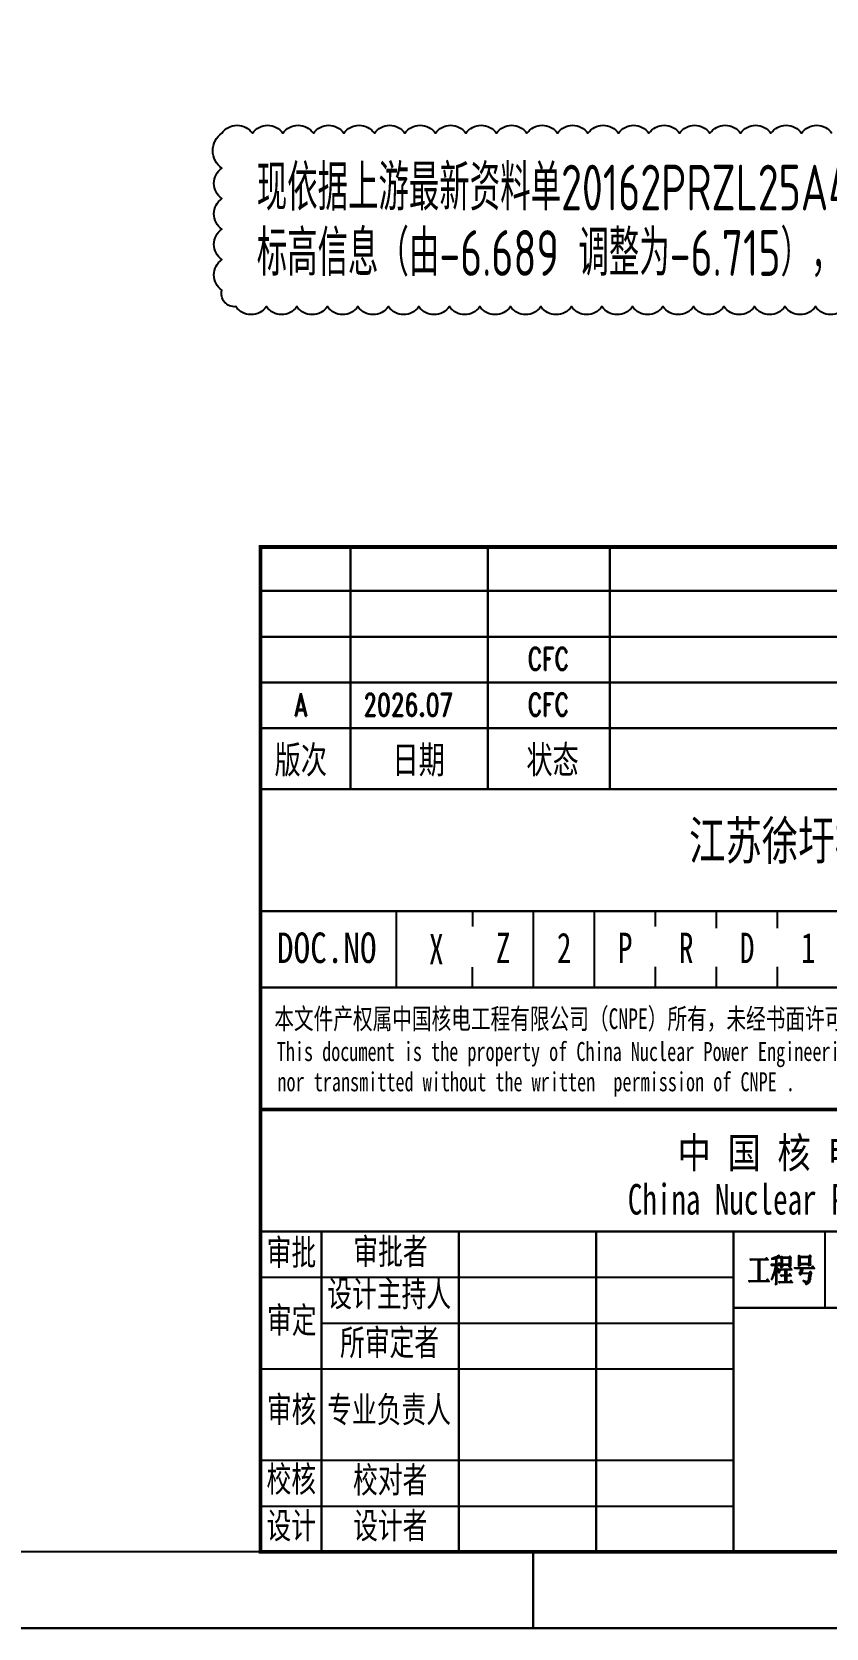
# Model space of a CAD drawing. Extents: x 214073 to 274589, y -287361 to -130190.
# Drawn here: x 262520 to 267726, y -235262 to -224797 of the extents above; entities that cross this region are included whole.
import ezdxf
from ezdxf.enums import TextEntityAlignment as Align

# ---------------------------------------------------------------- set-up
doc = ezdxf.new("R2010")
doc.units = 0
doc.header["$LTSCALE"] = 500
doc.header["$MEASUREMENT"] = 0
doc.layers.get('0').update_dxf_attribs({"linetype": 'CONTINUOUS'})
for name, color, linetype in [('1', 7, 'CONTINUOUS'), ('BORDER', 7, 'CONTINUOUS'), ('TEXT', 7, 'CONTINUOUS'), ('图框', 4, 'CONTINUOUS')]:
    doc.layers.add(name, color=color, linetype=linetype)
doc.layers.add('_TSZ_PLOT_MARK', color=1, linetype='CONTINUOUS', plot=False)
doc.styles.add('ACP1000普通样式', font='tssdeng.shx', dxfattribs={"width": 0.7, "bigfont": 'tssdchn.shx'})
doc.styles.add('romand', font='romand.shx', dxfattribs={"width": 0.7, "height": 200, "bigfont": 'OCHINESE.shx'})
doc.styles.add('ROMANDX', font='romand.shx', dxfattribs={"width": 0.7})
doc.styles.add('宋体', font='', dxfattribs={"width": 0.7})
doc.styles.get('宋体').set_extended_font_data('SimSun')

# ---------------------------------------------------------------- blocks, each defined once
blk = doc.blocks.new('图签')
at = {"layer": '1'}
h = blk.add_hatch(color=7, dxfattribs=at)
h.paths.add_polyline_path([(-114.56, 38.27), (-113.46, 38.27), (-113.67, 38.57), (-113.82, 38.36), (-115.81, 38.36), (-115.72, 38.23), (-115.6, 38.27), (-115.49, 38.27), (-114.73, 38.27), (-114.73, 35.54), (-115.98, 35.54), (-115.88, 35.41), (-115.77, 35.45), (-115.65, 35.46), (-113.31, 35.46), (-113.53, 35.77), (-113.69, 35.54), (-114.56, 35.54)])
h.paths.add_polyline_path([(-112.3, 36.78), (-112.31, 37.06), (-112.31, 37.19), (-112.21, 37.06), (-112.14, 36.91), (-112.09, 36.77), (-112.07, 36.72), (-112.01, 36.59), (-111.94, 36.63), (-111.93, 36.66), (-111.91, 36.81), (-111.95, 36.97), (-111.96, 36.97), (-112.03, 37.06), (-112.14, 37.15), (-112.27, 37.24), (-112.31, 37.26), (-112.31, 37.59), (-111.82, 37.59), (-112, 37.86), (-112.13, 37.68), (-112.31, 37.68), (-112.31, 38.51), (-112.14, 38.55), (-112.01, 38.58), (-111.91, 38.59), (-111.89, 38.59), (-112.04, 38.89), (-112.11, 38.82), (-112.21, 38.75), (-112.35, 38.67), (-112.42, 38.64), (-112.56, 38.58), (-112.68, 38.54), (-112.8, 38.5), (-112.91, 38.47), (-112.95, 38.46), (-112.95, 38.39), (-112.79, 38.42), (-112.65, 38.44), (-112.54, 38.46), (-112.46, 38.47), (-112.46, 37.68), (-113.04, 37.68), (-112.95, 37.54), (-112.84, 37.59), (-112.49, 37.59), (-112.51, 37.44), (-112.54, 37.28), (-112.58, 37.11), (-112.62, 36.93), (-112.67, 36.74), (-112.71, 36.59), (-112.76, 36.43), (-112.81, 36.28), (-112.87, 36.12), (-112.93, 35.96), (-113, 35.8), (-113.03, 35.74), (-113.01, 35.69), (-112.85, 35.95), (-112.78, 36.08), (-112.72, 36.23), (-112.65, 36.38), (-112.59, 36.54), (-112.54, 36.7), (-112.48, 36.88), (-112.46, 36.97), (-112.46, 36.74), (-112.46, 35.58), (-112.46, 35.42), (-112.46, 35.28), (-112.47, 35.15), (-112.47, 35.04), (-112.29, 35.16), (-112.29, 35.22), (-112.3, 35.31), (-112.3, 35.54), (-112.3, 35.69)])
h.paths.add_polyline_path([(-110.53, 38.46), (-110.43, 38.56), (-110.59, 38.79), (-110.7, 38.64), (-111.55, 38.64), (-111.73, 38.79), (-111.72, 38.62), (-111.72, 38.62), (-111.72, 38.44), (-111.71, 38.26), (-111.71, 37.88), (-111.72, 37.7), (-111.72, 37.53), (-111.72, 37.35), (-111.72, 37.29), (-111.56, 37.39), (-111.56, 37.59), (-110.69, 37.59), (-110.69, 37.37), (-110.52, 37.46), (-110.52, 37.56), (-110.53, 37.69), (-110.53, 37.86), (-110.53, 38.06)])
h.paths.add_polyline_path([(-111.56, 38.56), (-110.69, 38.56), (-110.69, 37.68), (-111.56, 37.68)], flags=16)
h.paths.add_polyline_path([(-111.06, 36.99), (-110.35, 36.99), (-110.53, 37.26), (-110.66, 37.07), (-111.88, 37.07), (-111.78, 36.94), (-111.68, 36.99), (-111.21, 36.99), (-111.21, 36.26), (-111.81, 36.26), (-111.71, 36.13), (-111.61, 36.17), (-111.21, 36.17), (-111.21, 35.39), (-112.05, 35.39), (-111.96, 35.26), (-111.84, 35.3), (-111.72, 35.31), (-110.26, 35.31), (-110.46, 35.59), (-110.61, 35.39), (-111.06, 35.39), (-111.06, 36.17), (-110.41, 36.17), (-110.59, 36.44), (-110.72, 36.26), (-111.06, 36.26)])
h.paths.add_polyline_path([(-107.92, 38.01), (-107.92, 38.57), (-107.83, 38.69), (-107.99, 38.89), (-108.1, 38.73), (-109.25, 38.73), (-109.42, 38.86), (-109.42, 38.69), (-109.42, 38.51), (-109.42, 38.33), (-109.42, 37.97), (-109.42, 37.79), (-109.42, 37.62), (-109.42, 37.45), (-109.42, 37.44), (-109.25, 37.53), (-109.25, 37.69), (-108.09, 37.69), (-108.09, 37.51), (-107.91, 37.61), (-107.92, 37.71), (-107.92, 37.84)])
h.paths.add_polyline_path([(-109.25, 38.64), (-108.09, 38.64), (-108.09, 37.78), (-109.25, 37.78)], flags=16)
h.paths.add_polyline_path([(-108.91, 37.17), (-107.36, 37.17), (-107.57, 37.47), (-107.73, 37.26), (-109.97, 37.26), (-109.88, 37.13), (-109.78, 37.17), (-109.11, 37.17), (-109.15, 36.98), (-109.19, 36.82), (-109.21, 36.78), (-109.28, 36.63), (-109.34, 36.56), (-109.21, 36.33), (-109.1, 36.48), (-108.03, 36.48), (-108.06, 36.2), (-108.09, 35.96), (-108.12, 35.78), (-108.16, 35.63), (-108.2, 35.54), (-108.24, 35.48), (-108.32, 35.45), (-108.42, 35.45), (-108.54, 35.48), (-108.69, 35.52), (-108.82, 35.58), (-108.83, 35.51), (-108.69, 35.41), (-108.58, 35.31), (-108.51, 35.2), (-108.48, 35.08), (-108.47, 35.06), (-108.33, 35.12), (-108.22, 35.17), (-108.2, 35.19), (-108.11, 35.28), (-108.04, 35.38), (-108.01, 35.44), (-107.98, 35.55), (-107.95, 35.7), (-107.92, 35.89), (-107.88, 36.13), (-107.85, 36.38), (-107.74, 36.49), (-107.91, 36.74), (-108.04, 36.56), (-109.08, 36.56)])
at = {"linetype": 'Continuous'}
blk.add_line((-162.2, 84), (-162.2, 74), dxfattribs=at)
at = {"layer": '1'}
for p, q in [((-180, 59.93), (-180, 131.76)), ((-144.2, 74), (-144.2, 84)), ((-136.2, 74), (-136.2, 84)), ((-128.2, 82), (-128.2, 84)), ((-120.2, 81.79), (-120.2, 84)), ((-112.2, 81.76), (-112.2, 84)), ((-152.2, 83), (-152.2, 83)), ((-152.2, 74), (-152.2, 76.68)), ((-128.2, 74), (-128.2, 76.72)), ((-120.2, 74), (-120.21, 76.72)), ((-112.2, 74), (-112.21, 76.72)), ((-0.2, 74), (-180.2, 74)), ((0, 0), (-180, 0))]:
    blk.add_line(p, q, dxfattribs=at)
at = {"layer": '1', "color": 7}
for p, q in [((-180, 36), (-118, 36)), ((-172, 30), (-118, 30)), ((-180, 24), (-118, 24)), ((-180, 12), (-118, 12)), ((-180, 6), (-118, 6)), ((0, 0), (-180, 0))]:
    blk.add_line(p, q, dxfattribs=at)
at = {"layer": '1', "color": 7, "const_width": 0.5}
for points in [[(-180, 0), (0, 0), (0, 131.76), (-180, 131.76)], [(-180, 58), (0, 58), (0, 0), (-180, 0)]]:
    blk.add_lwpolyline(points, close=True, dxfattribs=at)
at = {"layer": '1', "color": 7}
for points, const_width in [([(-168.2, 132), (-168.2, 100)], 0.3), ([(-150.2, 132), (-150.2, 100)], 0.3), ([(-134.2, 132), (-134.2, 100)], 0.3), ([(-180.2, 126), (-0.2, 126)], 0.3), ([(-180.2, 120), (-0.2, 120)], 0.3), ([(-180.2, 114), (-0.2, 114)], 0.3), ([(-180.2, 108), (-0.2, 108)], 0.3), ([(-180.2, 100), (-0.2, 100)], 0.3), ([(-180.2, 84), (-0.2, 84)], 0.3), ([(-162.2, 84), (-162.2, 74)], 0.3), ([(-180.2, 74), (-0.2, 74)], 0.3), ([(-180, 74), (0, 74)], 0.3), ([(-180, 42), (0, 42)], 0.3), ([(-172, 42), (-172, 0)], 0.3), ([(-154, 42), (-154, 0)], 0.3), ([(-136, 42), (-136, 0)], 0.3), ([(-118, 42), (-118, 0)], 0.3), ([(-106, 42), (-106, 32)], 0.25), ([(-118, 32), (0, 32)], 0.3)]:
    blk.add_lwpolyline(points, dxfattribs=dict(at, const_width=const_width))
for points in [[(-115.65, 35.46), (-115.77, 35.45), (-115.88, 35.41), (-115.98, 35.54), (-114.73, 35.54), (-114.73, 38.27), (-115.49, 38.27), (-115.6, 38.27), (-115.72, 38.23), (-115.81, 38.36), (-113.82, 38.36), (-113.67, 38.57), (-113.46, 38.27), (-114.56, 38.27), (-114.56, 35.54), (-113.69, 35.54), (-113.53, 35.77), (-113.31, 35.46)], [(-112.09, 36.77), (-112.07, 36.72), (-112.01, 36.59), (-111.94, 36.63), (-111.93, 36.66), (-111.91, 36.81), (-111.95, 36.97), (-111.96, 36.97), (-112.03, 37.06), (-112.14, 37.15), (-112.27, 37.24), (-112.31, 37.26), (-112.31, 37.59), (-111.82, 37.59), (-112, 37.86), (-112.13, 37.68), (-112.31, 37.68), (-112.31, 38.51), (-112.14, 38.55), (-112.01, 38.58), (-111.91, 38.59), (-111.89, 38.59), (-112.04, 38.89), (-112.11, 38.82), (-112.21, 38.75), (-112.35, 38.67), (-112.42, 38.64), (-112.56, 38.58), (-112.68, 38.54), (-112.8, 38.5), (-112.91, 38.47), (-112.95, 38.46), (-112.95, 38.39), (-112.79, 38.42), (-112.65, 38.44), (-112.54, 38.46), (-112.46, 38.47), (-112.46, 37.68), (-113.04, 37.68), (-112.95, 37.54), (-112.84, 37.59), (-112.49, 37.59), (-112.51, 37.44), (-112.54, 37.28), (-112.58, 37.11), (-112.62, 36.93), (-112.67, 36.74), (-112.71, 36.59), (-112.76, 36.43), (-112.81, 36.28), (-112.87, 36.12), (-112.93, 35.96), (-113, 35.8), (-113.03, 35.74), (-113.01, 35.69), (-112.85, 35.95), (-112.78, 36.08), (-112.72, 36.23), (-112.65, 36.38), (-112.59, 36.54), (-112.54, 36.7), (-112.48, 36.88), (-112.46, 36.97), (-112.46, 36.74), (-112.46, 35.58), (-112.46, 35.42), (-112.46, 35.28), (-112.47, 35.15), (-112.47, 35.04), (-112.29, 35.16), (-112.29, 35.22), (-112.3, 35.31), (-112.3, 35.54), (-112.3, 35.69), (-112.3, 36.78), (-112.31, 37.06), (-112.31, 37.19), (-112.21, 37.06), (-112.14, 36.91)], [(-111.56, 37.68), (-111.56, 38.56), (-110.69, 38.56), (-110.69, 37.68)], [(-109.25, 38.73), (-108.1, 38.73), (-107.99, 38.89), (-107.83, 38.69), (-107.92, 38.57), (-107.92, 38.01), (-107.92, 37.84), (-107.92, 37.71), (-107.91, 37.61), (-108.09, 37.51), (-108.09, 37.69), (-109.25, 37.69), (-109.25, 37.53), (-109.42, 37.44), (-109.42, 37.45), (-109.42, 37.62), (-109.42, 37.79), (-109.42, 37.97), (-109.42, 38.33), (-109.42, 38.51), (-109.42, 38.69), (-109.42, 38.86)], [(-109.25, 37.78), (-109.25, 38.64), (-108.09, 38.64), (-108.09, 37.78)], [(-111.06, 36.26), (-110.72, 36.26), (-110.59, 36.44), (-110.41, 36.17), (-111.06, 36.17), (-111.06, 35.39), (-110.61, 35.39), (-110.46, 35.59), (-110.26, 35.31), (-111.72, 35.31), (-111.84, 35.3), (-111.96, 35.26), (-112.05, 35.39), (-111.21, 35.39), (-111.21, 36.17), (-111.61, 36.17), (-111.71, 36.13), (-111.81, 36.26), (-111.21, 36.26), (-111.21, 36.99), (-111.68, 36.99), (-111.78, 36.94), (-111.88, 37.07), (-110.66, 37.07), (-110.53, 37.26), (-110.35, 36.99), (-111.06, 36.99)], [(-109.88, 37.13), (-109.97, 37.26), (-107.73, 37.26), (-107.57, 37.47), (-107.36, 37.17), (-108.91, 37.17), (-109.08, 36.56), (-108.04, 36.56), (-107.91, 36.74), (-107.74, 36.49), (-107.85, 36.38), (-107.88, 36.13), (-107.92, 35.89), (-107.95, 35.7), (-107.98, 35.55), (-108.01, 35.44), (-108.04, 35.38), (-108.11, 35.28), (-108.2, 35.19), (-108.22, 35.17), (-108.33, 35.12), (-108.47, 35.06), (-108.48, 35.08), (-108.51, 35.2), (-108.58, 35.31), (-108.69, 35.41), (-108.83, 35.51), (-108.82, 35.58), (-108.69, 35.52), (-108.54, 35.48), (-108.42, 35.45), (-108.32, 35.45), (-108.25, 35.48), (-108.24, 35.48), (-108.2, 35.54), (-108.16, 35.63), (-108.12, 35.78), (-108.09, 35.96), (-108.06, 36.2), (-108.03, 36.48), (-109.1, 36.48), (-109.21, 36.33), (-109.34, 36.56), (-109.28, 36.63), (-109.21, 36.78), (-109.19, 36.82), (-109.15, 36.98), (-109.11, 37.17), (-109.78, 37.17)]]:
    blk.add_lwpolyline(points, close=True, dxfattribs=at)
for points in [[(-111.72, 38.62), (-111.73, 38.79)], [(-111.72, 38.79), (-111.55, 38.64), (-110.7, 38.64), (-110.59, 38.79), (-110.43, 38.56), (-110.53, 38.46), (-110.53, 38.06), (-110.53, 37.86), (-110.53, 37.69), (-110.52, 37.56), (-110.52, 37.46), (-110.69, 37.37), (-110.69, 37.59), (-111.56, 37.59), (-111.56, 37.39), (-111.72, 37.29), (-111.72, 37.35), (-111.72, 37.53), (-111.72, 37.7), (-111.71, 37.88), (-111.71, 38.26), (-111.72, 38.44), (-111.72, 38.62)]]:
    blk.add_lwpolyline(points, dxfattribs=at)
at = {"layer": 'BORDER'}
blk.add_line((-152.2, 84), (-152.21, 82), dxfattribs=at)
at = {"layer": '图框'}
blk.add_line((0, 0), (-180, 0), dxfattribs=at)
at = {"linetype": 'Continuous', "attachment_point": 5, "style": '宋体'}
for s, width, insert, char_height in [(' 江苏徐圩核能供热发电厂一期工程', 163.6991, (-89.21, 92.99), 5), ('X', 5.7748, (-156.96, 79.03), 4), ('Z', 6.7601, (-148.19, 79.19), 4)]:
    blk.add_mtext_dynamic_manual_height_columns(s, width=width, gutter_width=1, heights=[0], dxfattribs=dict(at, insert=insert, char_height=char_height))
at = {"char_height": 3.4, "attachment_point": 1, "style": '宋体'}
for s, width, heights, insert in [('\\pi0.80022;审批', 8, [4.44], (-180, 40.98)), ('\\pi3.71866;审批者', 17.1953, [0], (-171.55, 41.09)), ('\\pi0.30071;设计主持人', 17.1953, [0], (-171.55, 35.56)), ('\\pi0.8465;审定', 8, [0], (-180, 32.09)), ('\\pi1.97332;所审定者', 17.1953, [0], (-171.55, 29.16)), ('\\pi0.83328;审核', 8, [0], (-180, 20.38)), ('\\pi0.28088;专业负责人', 17.1953, [0], (-171.55, 20.36)), ('\\pi0.787;校核', 8, [0], (-180, 11.25)), ('\\pi3.67238;校对者', 17.1953, [4.42], (-171.55, 11.15)), ('\\pi0.78039;设计', 8, [0], (-180, 5.15)), ('\\pi3.69221;设计者', 17.1953, [4.42], (-171.55, 5.15))]:
    blk.add_mtext_dynamic_manual_height_columns(s, width=width, gutter_width=1, heights=heights, dxfattribs=dict(at, insert=insert))
at = {"layer": '1', "color": 7, "style": '宋体'}
for s, height, width, p in [('版次', 3.6, 0.7, (-178.16, 102.07)), ('日期 ', 3.6, 0.7, (-162.71, 102.07)), ('状态', 3.6, 0.7, (-145.14, 102.07)), ('DOC.NO', 4, 0.8, (-177.85, 77.21)), ('中 国 核 电 工 程 有 限 公 司', 4, 0.8, (-125.32, 50.33)), ('China Nuclear Power Engineering Co., Ltd', 4, 0.7, (-131.85, 44.23))]:
    blk.add_text(s, height=height, dxfattribs=dict(at, width=width)).set_placement(p)
at = {"layer": '1', "color": 7, "ltscale": 0.8, "style": '宋体', "width": 0.7}
for s, height, p in [('本文件产权属中国核电工程有限公司（CNPE）所有，未经书面许可，不得以任何方式复制、传播、发表和外传。', 2.7, (-178.2, 68.56)), ('This document is the property of China Nuclear Power Engineering CO.,LTD (CNPE) , no part of this document may be reproduced by any means ,', 2.5, (-177.88, 64.36)), ('nor transmitted without the written  permission of CNPE .', 2.5, (-177.79, 60.39))]:
    blk.add_text(s, height=height, dxfattribs=at).set_placement(p)
blk = doc.blocks.new('*U2924')
blk.add_blockref('图签', (0, 0))

msp = doc.modelspace()

# ---------------------------------------------------------------- linework, layer by layer
msp.add_lwpolyline([(215323, -193711.9), (273019, -193711.9), (273019, -234761.9), (215323, -234761.9)], close=True)
at = {"flags": 128}
msp.add_lwpolyline([(265807, -235261.9), (265807, -234761.9)], dxfattribs=at)
at = {"color": 4, "flags": 128}
for points in [[(265807, -234761.9), (265807, -235261.9)], [(273523, -235261.9), (214073, -235261.9)]]:
    msp.add_lwpolyline(points, dxfattribs=at)
at = {"layer": '1', "color": 2}
msp.add_lwpolyline([(267857, -226598, -0.5205671), (267657, -226598, -0.5205671), (267457, -226598, -0.5205671), (267257, -226598, -0.5205671), (267057, -226598, -0.5205671), (266857, -226598, -0.5205671), (266657, -226598, -0.5205671), (266457, -226598, -0.5205671), (266257, -226598, -0.5205671), (266057, -226598, -0.5205671), (265857, -226598, -0.5205671), (265657, -226598, -0.5205671), (265457, -226598, -0.5205671), (265257, -226598, -0.5205671), (265057, -226598, -0.5205671), (264857, -226598, -0.5205671), (264657, -226598, -0.5205671), (264457, -226598, -0.5205671), (264257, -226598, -0.5205671), (264057, -226598, -0.5205671), (263857, -226598, -0.5205671), (263765.3, -226489.7, -0.5205671), (263765.3, -226289.7, -0.5205671), (263765.3, -226089.7, -0.5205671), (263765.3, -225889.7, -0.5205671), (263765.3, -225689.7, -0.5205671), (263765.3, -225460.9, -0.5205671), (263965.3, -225460.9, -0.5205671), (264165.3, -225460.9, -0.5205671), (264365.3, -225460.9, -0.5205671), (264565.3, -225460.9, -0.5205671), (264765.3, -225460.9, -0.5205671), (264965.3, -225460.9, -0.5205671), (265165.3, -225460.9, -0.5205671), (265365.3, -225460.9, -0.5205671), (265565.3, -225460.9, -0.5205671), (265765.3, -225460.9, -0.5205671), (265965.3, -225460.9, -0.5205671), (266165.3, -225460.9, -0.5205671), (266365.3, -225460.9, -0.5205671), (266565.3, -225460.9, -0.5205671), (266765.3, -225460.9, -0.5205671), (266965.3, -225460.9, -0.5205671), (267165.3, -225460.9, -0.5205671), (267365.3, -225460.9, -0.5205671), (267565.3, -225460.9, -0.5205671), (267765.3, -225460.9, -0.5205671)], format="xyb", dxfattribs=at)
at = {"layer": '_TSZ_PLOT_MARK'}
msp.add_lwpolyline([(214073, -235261.9), (273523, -235261.9), (273523, -193211.9), (214073, -193211.9)], close=True, dxfattribs=at)
msp.add_lwpolyline([(214073, -235261.9), (273523, -235261.9), (273523, -193211.9), (214073, -193211.9)], close=True, dxfattribs=at)
msp.add_lwpolyline([(214073, -235261.9), (273523, -235261.9), (273523, -193211.9), (214073, -193211.9)], close=True, dxfattribs=at)
msp.add_lwpolyline([(214073, -235261.9), (273523, -235261.9), (273523, -193211.9), (214073, -193211.9)], close=True, dxfattribs=at)
msp.add_lwpolyline([(214073, -235261.9), (273523, -235261.9), (273523, -193211.9), (214073, -193211.9)], close=True, dxfattribs=at)
msp.add_lwpolyline([(214073, -235261.9), (273523, -235261.9), (273523, -193211.9), (214073, -193211.9)], close=True, dxfattribs=at)
msp.add_lwpolyline([(214073, -235261.9), (273523, -235261.9), (273523, -193211.9), (214073, -193211.9)], close=True, dxfattribs=at)

# ---------------------------------------------------------------- block references
at = {"xscale": 50, "yscale": 50, "zscale": 50}
msp.add_blockref('*U2924', (273019, -234761.9), dxfattribs=at)

# ---------------------------------------------------------------- texts
at = {"style": 'romand', "width": 0.7}
for s, height, p in [('CFC', 150.16, (265906, -228907.2)), ('A', 150.2, (264283.3, -229207.2)), ('CFC', 150.16, (265906, -229207.2))]:
    msp.add_text(s, height=height, rotation=0.03629, dxfattribs=at).set_placement(p, align=Align.MIDDLE_CENTER)
at = {"style": 'ROMANDX', "width": 0.7}
msp.add_text('2026.07', height=150.16, dxfattribs=at).set_placement((264692.4, -229284))
at = {"linetype": 'Continuous', "char_height": 200, "attachment_point": 5, "style": '宋体'}
for s, insert in [('2', (266009.4, -230802.4)), ('P', (266409.4, -230802.4)), ('R', (266809.4, -230802.4)), ('D', (267209.4, -230802.4)), ('1', (267609.4, -230802.4))]:
    msp.add_mtext_dynamic_manual_height_columns(s, width=6.76, gutter_width=1, heights=[0], dxfattribs=dict(at, insert=insert))
at = {"layer": 'TEXT', "color": 0, "style": 'ACP1000普通样式', "width": 0.7}
for s, p in [('现依据上游最新资料单20162PRZL25A4S003，调整消防水泵设备基础', (263994, -225967.3)), ('标高信息（由-6.689 调整为-6.715），具体修改内容详见云线示意。', (263994, -226396.2))]:
    msp.add_text(s, height=300, dxfattribs=at).set_placement(p)

doc.saveas('drawing.dxf')
